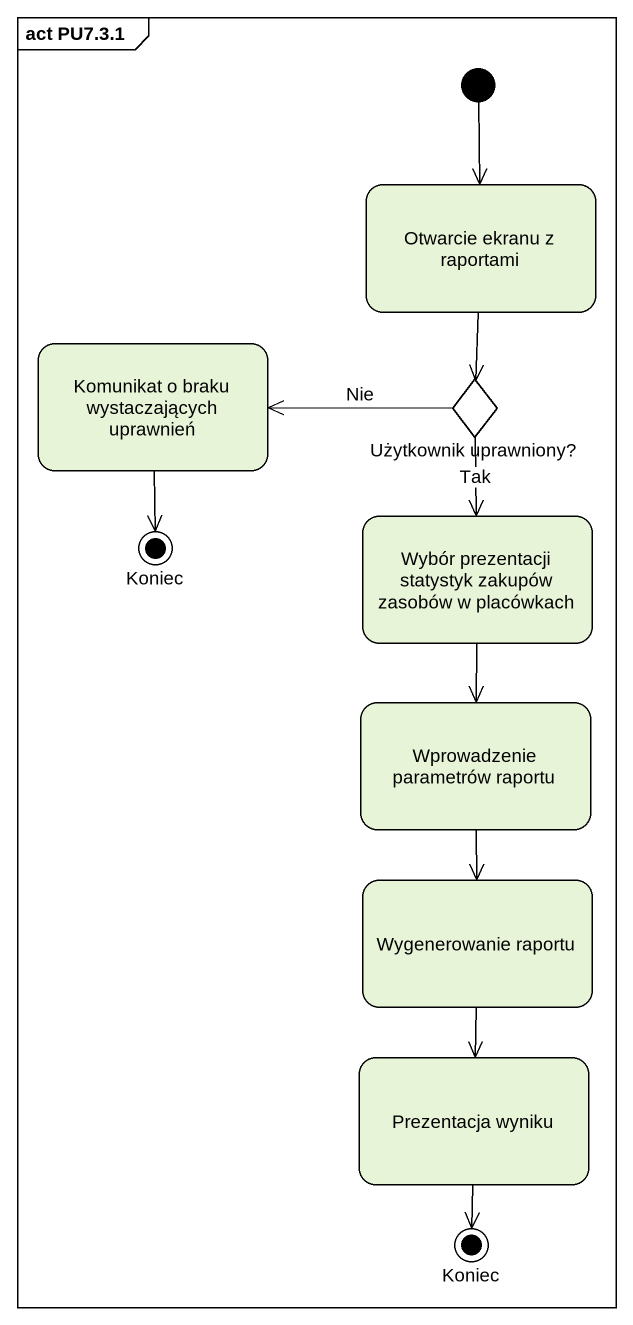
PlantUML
@startuml
mainframe act PU7.3.1
hide empty description
state "Otwarcie ekranu z raportami" as Otwarcie_ekranu_z_raportami
state "Komunikat o braku wystaczających uprawnień" as Komunikat_o_braku
state "Użytkownik uprawniony?" as Użytkownik_uprawniony <<choice>>
state Koniec <<end>>
state "Wybór prezentacji statystyk zakupów zasobów w placówkach" as Wybór_prezentacji_statystyk
state "Wprowadzenie parametrów raportu" as Wprowadzenie_parametrów
state "Wygenerowanie raportu" as Wygenerowanie_raportu
state "Prezentacja wyniku" as Prezentacja_wyniku
state "Koniec" as Koniec_2 <<end>>
[*] --> Otwarcie_ekranu_z_raportami
Otwarcie_ekranu_z_raportami --> Użytkownik_uprawniony
Komunikat_o_braku --> Koniec
Użytkownik_uprawniony -left-> Komunikat_o_braku : Nie
Użytkownik_uprawniony --> Wybór_prezentacji_statystyk : Tak
Wybór_prezentacji_statystyk --> Wprowadzenie_parametrów
Wprowadzenie_parametrów --> Wygenerowanie_raportu
Wygenerowanie_raportu --> Prezentacja_wyniku
Prezentacja_wyniku --> Koniec_2
@enduml
